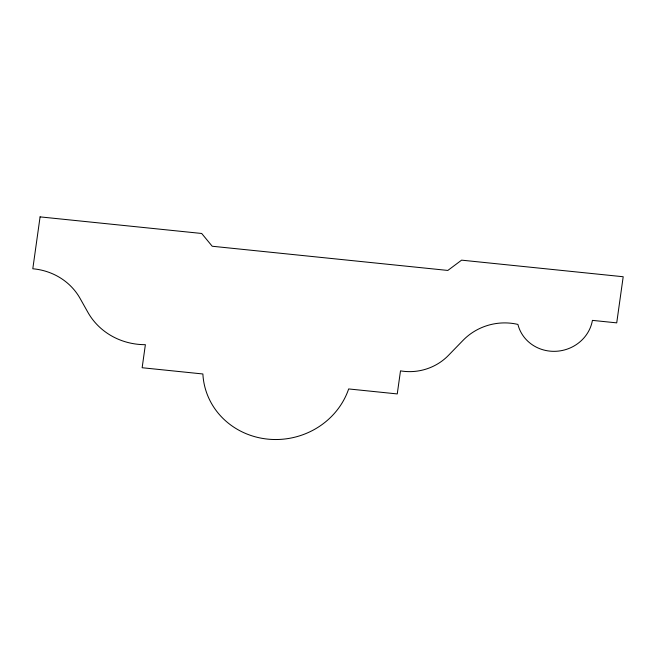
<?xml version="1.0" encoding="UTF-8"?>
<svg xmlns="http://www.w3.org/2000/svg" width="656" height="656" viewBox="0 0 656 656"><rect width="100%" height="100%" fill="white"/><g stroke="black" fill="none" stroke-linecap="round" stroke-linejoin="round"><path stroke-width="0.98" d="M40.082 216.882L32.8 268.771A61.656 58.048 -12.1 0 1 80.089 298.431L87.871 312.289A66.773 62.861 -12.1 0 0 145.378 344.679L142.147 367.737L202.884 373.977A74.948 70.561 -12.1 0 0 267.681 439.118A74.948 70.561 -12.1 0 0 348.664 388.942L397.257 393.928L400.496 370.861A51.701 48.675 -12.1 0 0 448.474 355.363L463.029 340.366A55.465 52.226 -12.1 0 1 517.92 324.425A38.105 35.875 -12.1 0 0 556.173 351.28A38.105 35.875 -12.1 0 0 592.425 320.374L616.722 322.867L623.2 276.742L461.594 260.153L447.827 270.436L212.216 246.246L201.687 233.47L40.082 216.882"/></g></svg>
